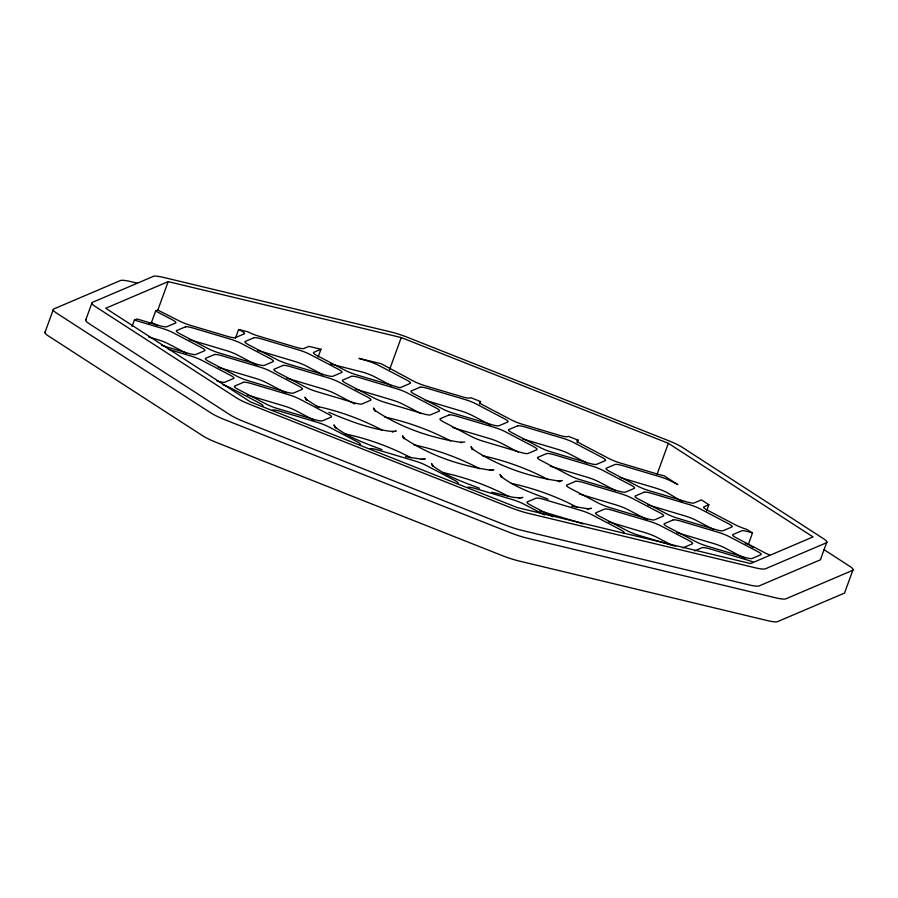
<?xml version="1.0" encoding="UTF-8"?>
<svg xmlns="http://www.w3.org/2000/svg" width="898" height="898" viewBox="0 0 898 898"><rect width="100%" height="100%" fill="white"/><g stroke="black" fill="none" stroke-linecap="round" stroke-linejoin="round"><path stroke-width="1.35" d="M44.9 332.63L53.195 309.844M85.624 320.328L91.854 303.232M132.107 326.423L134.408 320.092L137.046 318.97L158.924 325.491A12.291 1.987 20 0 0 166.837 326.749L175.649 322.988A12.291 1.987 20 0 0 172.304 319.789L155.635 311.045L151.481 322.438L149.001 323.493M155.635 311.045L157.823 310.113L168.184 281.624L401.238 337.558L668.348 443.309L813.038 536.925L750.548 563.562L517.495 507.628L250.396 401.877L105.706 308.261L168.184 281.624M235.388 338.366L238.621 329.51L247.691 331.755A12.291 1.987 20 0 0 258.95 336.222L295.992 347.257A12.291 1.987 20 0 0 303.906 348.514L308.912 346.381L320.956 349.266L318.184 356.865M389.53 369.729L401.238 337.558M479.611 404.078L480.531 401.541L470.776 397.679L469.991 398.016A12.291 1.987 20 0 1 462.077 396.759L425.035 385.725A12.291 1.987 20 0 1 413.776 381.257L381.134 363.712L358.953 358.392L367.428 360.917A12.291 1.987 20 0 1 378.698 365.374L406.917 380.168A12.291 1.987 20 0 1 410.263 383.379L399.936 387.779L356.506 374.836A12.291 1.987 20 0 1 345.236 370.38L317.016 355.574A12.291 1.987 20 0 1 313.66 352.375L320.956 349.266M577.156 442.692L578.076 440.166L568.322 436.305L567.536 436.63A12.291 1.987 20 0 1 559.622 435.384L522.58 424.339A12.291 1.987 20 0 1 511.321 419.882L483.09 405.077A12.291 1.987 20 0 1 479.745 401.877L480.531 401.541M657.1 474.189L668.348 443.309M706.546 511.052L708.859 504.721L701.383 499.883L694.087 502.992A12.291 1.987 20 0 1 686.173 501.735L649.142 490.69A12.291 1.987 20 0 1 637.872 486.233L609.652 471.439A12.291 1.987 20 0 1 606.296 468.228L615.119 464.479A12.291 1.987 20 0 1 623.032 465.736L660.064 476.771A12.291 1.987 20 0 1 671.334 481.227L677.788 484.617L664.015 475.704A12.291 1.987 20 0 1 658.672 474.447L620.125 462.953A12.291 1.987 20 0 1 608.866 458.496L580.636 443.702A12.291 1.987 20 0 1 577.291 440.491L578.076 440.166M753.04 547.387L748.348 544.356L752.502 532.952L746.687 529.315A12.291 1.987 20 0 1 735.417 524.859L707.197 510.053A12.291 1.987 20 0 1 703.841 506.854L708.859 504.721M826.89 541.954L820.671 559.05A24.583 3.974 20 0 1 820.076 559.937L759.225 585.878A24.583 3.974 20 0 1 748.898 584.856L521.951 530.392A24.583 3.974 20 0 1 504.485 524.746L244.379 421.768A24.583 3.974 20 0 1 229.989 414.797L89.093 323.639A24.583 3.974 20 0 1 86.219 319.441M853.1 569.534L844.805 592.332A24.583 3.974 20 0 1 844.21 593.219L777.634 621.607A24.583 3.974 20 0 1 767.307 620.574L518.988 560.981A24.583 3.974 20 0 1 501.522 555.334L216.923 442.658A24.583 3.974 20 0 1 202.533 435.687L48.369 335.942A24.583 3.974 20 0 1 45.495 331.744M559.488 481.833L560.812 481.014M694.592 550.901L702.146 547.679A12.291 1.987 20 0 1 710.06 548.936L747.102 559.982A12.291 1.987 20 0 1 753.085 562.058M394.738 431.511L396.231 431.062L391.966 431.624L393.403 431.601C370.919 429.48 349.558 421.039 328.881 412.373M423.744 459.248L425.248 458.799L420.982 459.361M492.284 470.125L493.777 469.688L489.511 470.238L490.948 470.226C460.079 465.927 429.177 455.207 403.303 437.674L404.437 438.651L402.472 435.777L403.831 438.606M521.289 497.862L522.793 497.425L518.528 497.975M589.829 508.751L591.322 508.302L587.056 508.863L588.493 508.84L571.622 506.169M464.76 441.951L460.506 442.501L461.942 442.49C431.062 438.19 400.16 427.47 374.298 409.948L375.42 410.914L373.467 408.04L374.825 410.869M562.316 480.565L558.051 481.126L559.488 481.104C528.608 476.804 497.705 466.096 471.843 448.562L472.965 449.528L471.012 446.665L472.37 449.483M422.419 459.338L405.537 456.667M519.964 497.963L512.702 497.245L491.745 492.205M384.759 417.054C407.692 421.948 430.019 430.108 450.774 441.03M316.219 406.177C339.163 411.06 361.479 419.231 382.234 430.142M482.305 455.679C505.237 460.562 527.564 468.734 548.319 479.644M413.765 444.791C436.709 449.685 459.035 457.845 479.79 468.756M345.236 433.914C368.169 438.796 390.495 446.968 411.25 457.879M511.31 483.416C534.254 488.299 556.58 496.471 577.335 507.381M442.781 472.528C465.714 477.422 488.041 485.582 508.796 496.493M137.473 283.218L130.693 281.59A24.583 3.974 20 0 0 120.366 280.569L53.79 308.957A24.583 3.974 20 0 0 56.664 313.155L210.828 412.9A24.583 3.974 20 0 0 225.218 419.86L509.817 532.536A24.583 3.974 20 0 0 527.283 538.183L775.603 597.787A24.583 3.974 20 0 0 785.93 598.809L852.505 570.421A24.583 3.974 20 0 0 849.631 566.223L823.747 549.475M157.823 310.113L179.162 320.878A12.291 1.987 20 0 0 190.421 325.334L227.463 336.38A12.291 1.987 20 0 0 235.377 337.626L244.548 333.719A12.291 1.987 20 0 0 240.933 330.722L238.621 329.51M330.374 363.926L363.286 372.311A12.291 1.987 20 0 1 374.545 376.767L391.73 385.781M257.704 350.388L294.746 361.423A12.291 1.987 20 0 1 306.016 365.89L323.19 374.893M425.113 400.284L460.831 410.925A12.291 1.987 20 0 1 472.09 415.392L490.499 425.035M134.408 320.092L161.831 328.264A12.291 1.987 20 0 1 173.089 332.72L201.32 347.526A12.291 1.987 20 0 1 204.665 350.725L195.854 354.486A12.291 1.987 20 0 1 187.94 353.228L161.483 345.337M189.175 339.5L226.217 350.546A12.291 1.987 20 0 1 237.476 355.002L257.109 365.295M355.249 389.002L392.291 400.048A12.291 1.987 20 0 1 403.561 404.504L420.735 413.518M522.658 438.898L558.376 449.55A12.291 1.987 20 0 1 569.635 454.006L586.821 463.02M148.54 336.941L157.678 339.657A12.291 1.987 20 0 1 168.947 344.125L186.122 353.127M286.72 378.125L323.763 389.16A12.291 1.987 20 0 1 335.021 393.627L354.654 403.92M452.805 427.628L489.837 438.662A12.291 1.987 20 0 1 501.106 443.129L518.281 452.132M620.204 477.523L655.922 488.164A12.291 1.987 20 0 1 667.18 492.632L682.626 501.825M168.353 349.3L190.836 356.001A12.291 1.987 20 0 1 202.106 360.457L230.326 375.263A12.291 1.987 20 0 1 233.682 378.462L224.859 382.222A12.291 1.987 20 0 1 216.946 380.965M218.18 367.237L255.223 378.283A12.291 1.987 20 0 1 266.493 382.739L286.125 393.032M550.351 466.242L587.382 477.287A12.291 1.987 20 0 1 598.652 481.743L615.826 490.746M752.502 532.952L749.46 532.054A12.291 1.987 20 0 0 742.029 530.673L732.858 534.591A12.291 1.987 20 0 0 736.203 537.79L764.434 552.584A12.291 1.987 20 0 0 769.709 554.975M647.896 504.867L684.927 515.901A12.291 1.987 20 0 1 696.197 520.357L713.371 529.371M247.197 394.974L284.239 406.019A12.291 1.987 20 0 1 295.498 410.476L313.907 420.129M579.356 493.979L616.398 505.024A12.291 1.987 20 0 1 627.657 509.48L647.301 519.774M745.306 543.447L748.348 544.356M676.901 532.604L713.944 543.638A12.291 1.987 20 0 1 725.202 548.094L744.846 558.388M608.373 521.716L645.404 532.761A12.291 1.987 20 0 1 656.674 537.217L672.624 545.58M675.666 546.321L638.624 535.287A12.291 1.987 20 0 1 627.365 530.819L599.134 516.024A12.291 1.987 20 0 1 595.789 512.825L604.601 509.065A12.291 1.987 20 0 1 612.515 510.322L649.557 521.356A12.291 1.987 20 0 1 660.816 525.824L689.047 540.618A12.291 1.987 20 0 1 692.392 543.818L683.58 547.578A12.291 1.987 20 0 1 682.514 547.713M539.833 510.839L576.875 521.873A12.291 1.987 20 0 1 582.858 523.949M548.005 499.12C531.717 492.935 514.756 487.098 500.848 476.299L501.982 477.265L500.018 474.402L501.376 477.22M381.919 449.617C365.643 443.432 348.671 437.595 334.774 426.797L335.897 427.762L333.944 424.9L335.302 427.717M479.465 488.243C463.188 482.058 446.216 476.209 432.32 465.411L433.442 466.388L431.489 463.514L432.847 466.331M552.697 516.72L530.606 505.136A12.291 1.987 20 0 1 527.249 501.937L536.072 498.177A12.291 1.987 20 0 1 543.986 499.434L581.017 510.479A12.291 1.987 20 0 1 592.287 514.936L620.507 529.73A12.291 1.987 20 0 1 623.863 532.941M544.615 514.992L523.747 504.059A12.291 1.987 20 0 0 512.489 499.591L475.446 488.557A12.291 1.987 20 0 0 467.532 487.3M151.481 322.438L157.442 325.559M318.779 407.479L305.758 399.06L306.892 400.025L304.927 397.163L306.285 399.98M222.827 384.703A12.291 1.987 20 0 1 231.112 388.194L259.342 403A12.291 1.987 20 0 1 262.687 406.199M369.987 448.674A12.291 1.987 20 0 1 377.901 449.932L414.943 460.977A12.291 1.987 20 0 1 426.202 465.433L454.433 480.228A12.291 1.987 20 0 1 457.778 483.438M272.442 410.06A12.291 1.987 20 0 1 280.356 411.318L317.398 422.352A12.291 1.987 20 0 1 328.657 426.819L356.888 441.614A12.291 1.987 20 0 1 360.233 444.813M153.289 276.393L92.449 302.345A24.583 3.974 20 0 0 95.323 306.544L236.219 397.702A24.583 3.974 20 0 0 250.598 404.672L510.704 507.651A24.583 3.974 20 0 0 528.181 513.297L755.128 567.761A24.583 3.974 20 0 0 765.444 568.793L826.295 542.841A24.583 3.974 20 0 0 823.421 538.643L682.525 447.485A24.583 3.974 20 0 0 668.134 440.514L408.029 337.536A24.583 3.974 20 0 0 390.563 331.89L163.616 277.426A24.583 3.974 20 0 0 153.289 276.393M185.403 326.85L176.592 330.61A12.291 1.987 20 0 0 179.948 333.809L208.168 348.615A12.291 1.987 20 0 0 219.438 353.071L256.469 364.105A12.291 1.987 20 0 0 264.382 365.363L273.194 361.613A12.291 1.987 20 0 0 269.849 358.403L241.629 343.608A12.291 1.987 20 0 0 230.359 339.152L193.317 328.107A12.291 1.987 20 0 0 185.403 326.85M214.42 354.587L205.608 358.347A12.291 1.987 20 0 0 208.953 361.546L237.184 376.352A12.291 1.987 20 0 0 248.443 380.808L285.485 391.842A12.291 1.987 20 0 0 293.399 393.099L302.211 389.339A12.291 1.987 20 0 0 298.866 386.14L270.635 371.345A12.291 1.987 20 0 0 259.376 366.889L222.334 355.844A12.291 1.987 20 0 0 214.42 354.587M253.943 337.738L245.132 341.498A12.291 1.987 20 0 0 248.477 344.697L276.707 359.492A12.291 1.987 20 0 0 287.966 363.948L325.009 374.994A12.291 1.987 20 0 0 332.922 376.251L341.734 372.49A12.291 1.987 20 0 0 338.389 369.291L310.158 354.486A12.291 1.987 20 0 0 298.899 350.029L261.857 338.995A12.291 1.987 20 0 0 253.943 337.738M243.437 382.324L234.614 386.084A12.291 1.987 20 0 0 237.97 389.283L266.19 404.078A12.291 1.987 20 0 0 277.46 408.545L314.491 419.579A12.291 1.987 20 0 0 322.404 420.836L331.227 417.076A12.291 1.987 20 0 0 327.871 413.877L299.651 399.082A12.291 1.987 20 0 0 288.381 394.615L251.35 383.581A12.291 1.987 20 0 0 243.437 382.324M282.949 365.475L274.137 369.224A12.291 1.987 20 0 0 277.493 372.434L305.713 387.229A12.291 1.987 20 0 0 316.983 391.685L354.014 402.731A12.291 1.987 20 0 0 361.928 403.988L370.751 400.227A12.291 1.987 20 0 0 367.394 397.028L339.175 382.222A12.291 1.987 20 0 0 327.905 377.766L290.862 366.732A12.291 1.987 20 0 0 282.949 365.475M351.488 376.352L342.677 380.112A12.291 1.987 20 0 0 346.022 383.311L374.253 398.117A12.291 1.987 20 0 0 385.511 402.573L422.554 413.608A12.291 1.987 20 0 0 430.468 414.865L439.279 411.116A12.291 1.987 20 0 0 435.934 407.905L407.703 393.111A12.291 1.987 20 0 0 396.445 388.654L359.402 377.609A12.291 1.987 20 0 0 351.488 376.352M420.028 387.24L411.205 391A12.291 1.987 20 0 0 414.562 394.2L442.781 408.994A12.291 1.987 20 0 0 454.051 413.45L491.083 424.496A12.291 1.987 20 0 0 498.996 425.753L507.819 421.993A12.291 1.987 20 0 0 504.463 418.794L476.243 403.988A12.291 1.987 20 0 0 464.973 399.531L427.942 388.497A12.291 1.987 20 0 0 420.028 387.24M449.034 414.977L440.222 418.726A12.291 1.987 20 0 0 443.567 421.937L471.798 436.731A12.291 1.987 20 0 0 483.057 441.187L520.099 452.233A12.291 1.987 20 0 0 528.013 453.49L536.824 449.73A12.291 1.987 20 0 0 533.479 446.531L505.248 431.725A12.291 1.987 20 0 0 493.99 427.268L456.947 416.234A12.291 1.987 20 0 0 449.034 414.977M517.574 425.854L508.751 429.614A12.291 1.987 20 0 0 512.107 432.814L540.327 447.619A12.291 1.987 20 0 0 551.596 452.076L588.628 463.11A12.291 1.987 20 0 0 596.541 464.367L605.364 460.618A12.291 1.987 20 0 0 602.008 457.408L573.788 442.613A12.291 1.987 20 0 0 562.518 438.157L525.487 427.111A12.291 1.987 20 0 0 517.574 425.854M546.579 453.591L537.767 457.351A12.291 1.987 20 0 0 541.112 460.551L569.343 475.356A12.291 1.987 20 0 0 580.602 479.813L617.644 490.847A12.291 1.987 20 0 0 625.558 492.104L634.37 488.344A12.291 1.987 20 0 0 631.025 485.144L602.794 470.35A12.291 1.987 20 0 0 591.535 465.894L554.493 454.848A12.291 1.987 20 0 0 546.579 453.591M575.596 481.328L566.773 485.088A12.291 1.987 20 0 0 570.129 488.288L598.349 503.082A12.291 1.987 20 0 0 609.619 507.55L646.65 518.584A12.291 1.987 20 0 0 654.563 519.841L663.386 516.081A12.291 1.987 20 0 0 660.03 512.881L631.81 498.087A12.291 1.987 20 0 0 620.54 493.619L583.509 482.585A12.291 1.987 20 0 0 575.596 481.328M644.124 492.205L635.313 495.965A12.291 1.987 20 0 0 638.658 499.176L666.888 513.97A12.291 1.987 20 0 0 678.147 518.427L715.19 529.472A12.291 1.987 20 0 0 723.103 530.729L731.915 526.969A12.291 1.987 20 0 0 728.57 523.77L700.339 508.964A12.291 1.987 20 0 0 689.08 504.508L652.038 493.462A12.291 1.987 20 0 0 644.124 492.205M673.141 519.942L664.318 523.702A12.291 1.987 20 0 0 667.674 526.913L695.894 541.707A12.291 1.987 20 0 0 707.164 546.164L744.206 557.209A12.291 1.987 20 0 0 752.12 558.466L760.932 554.706A12.291 1.987 20 0 0 757.575 551.507L729.356 536.701A12.291 1.987 20 0 0 718.086 532.245L681.054 521.199A12.291 1.987 20 0 0 673.141 519.942"/></g></svg>
